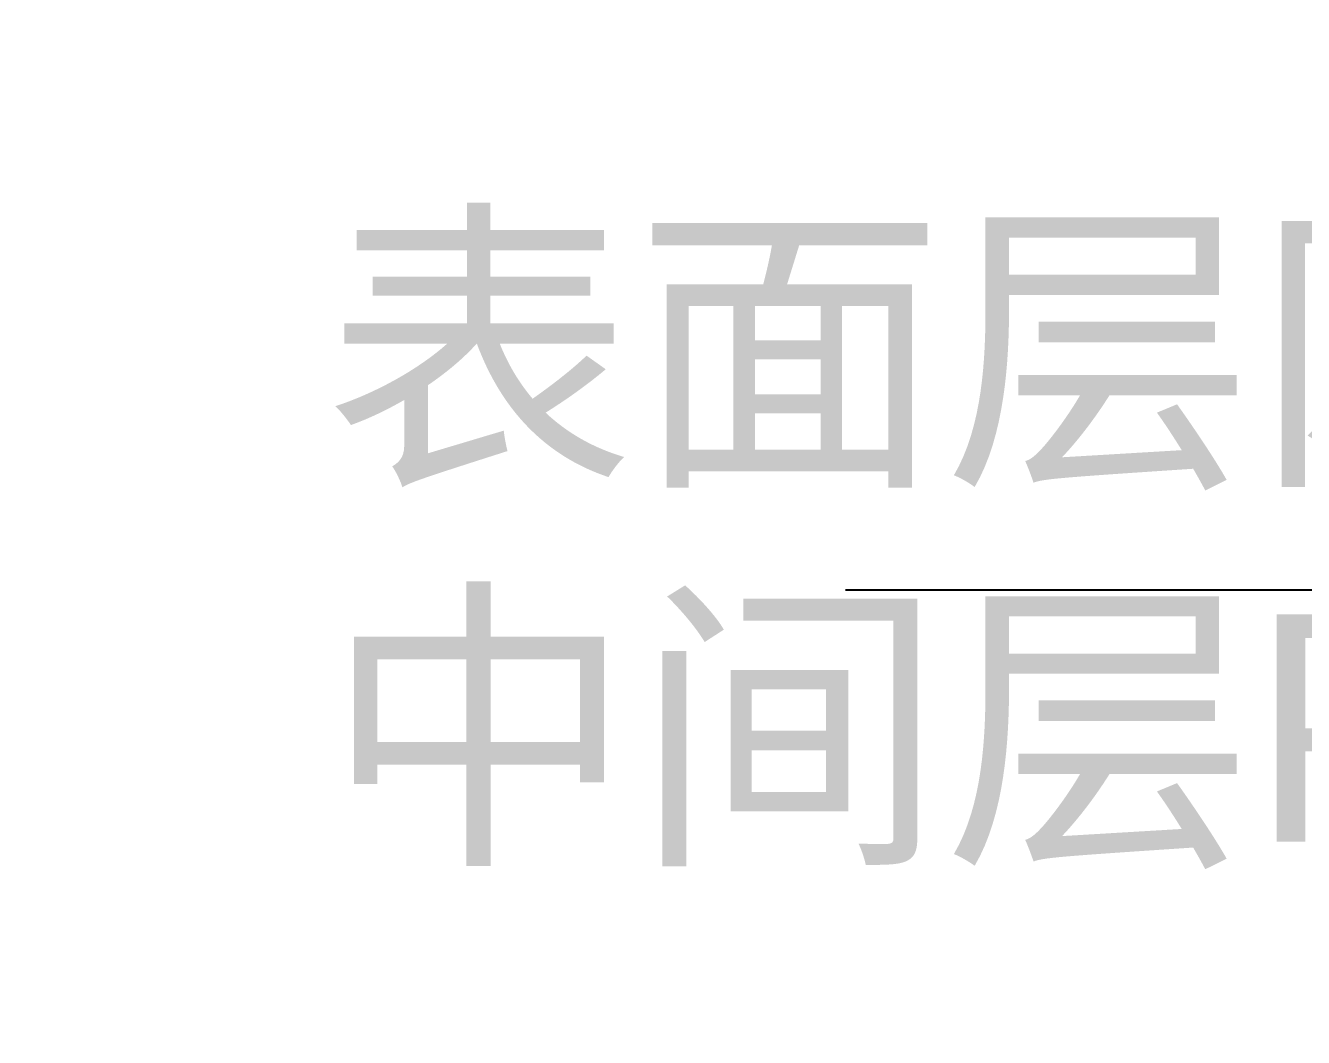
# Model space of a CAD drawing. Header units: millimetres. Extents: x 20905 to 43117, y -15595 to -5301.
# Drawn here: x 22233.98 to 22256.47, y -15151.9 to -15134.08 of the extents above; entities that cross this region are included whole.
import ezdxf

# ---------------------------------------------------------------- set-up
doc = ezdxf.new("R2010")
doc.units = ezdxf.units.MM
doc.header["$LTSCALE"] = 0.2
doc.header["$PDMODE"] = 35
doc.layers.add('DIM', color=4, linetype='Continuous')
doc.styles.add('2', font='')
doc.styles.add('TXT', font='arial.ttf', dxfattribs={"height": 3.5})
doc.styles.add('宋体', font='arial.ttf')
doc.styles.get('2').set_extended_font_data('SimSun')
doc.dimstyles.new('STANDARD$0', dxfattribs={"dimtxt": 1.8, "dimasz": 2, "dimexe": 0.5, "dimexo": 0.6, "dimgap": 0.3, "dimtad": 0, "dimzin": 9, "dimdsep": 46, "dimtxsty": 'TXT', "dimcen": -2, "dimclrd": 256, "dimclre": 256, "dimclrt": 256, "dimadec": 1, "dimazin": 2, "dimtp": 0.2, "dimtm": 0.2, "dimtfac": 0.5, "dimtmove": 0, "dimatfit": 3, "dimfxl": 1, "dimtolj": 2, "dimarcsym": 0})
doc.dimstyles.new('标注1', dxfattribs={"dimscale": 2, "dimtxt": 2, "dimasz": 1.5, "dimexe": 0.6, "dimexo": 0.625, "dimtad": 1, "dimzin": 1, "dimdsep": 46, "dimtxsty": '2', "dimcen": 2.5, "dimclrd": 4, "dimclre": 4, "dimadec": 0, "dimazin": 0, "dimtfac": 1, "dimtmove": 0, "dimatfit": 3, "dimfxl": 1, "dimtolj": 1, "dimtzin": 0, "dimarcsym": 1})

# ---------------------------------------------------------------- blocks, each defined once
blk = doc.blocks.new('*D45')
at = {"layer": 'Defpoints', "color": 0}
for p in [(22248.735, -15114.003), (22194.131, -15123.81), (22253.737, -15123.81)]:
    blk.add_point(p, dxfattribs=at)
at = {"layer": 'DIM', "lineweight": -2}
for p, q in [((22194.131, -15111.503), (22194.131, -15109.003)), ((22248.235, -15114.003), (22192.131, -15114.003)), ((22194.131, -15114.003), (22194.131, -15123.81)), ((22253.237, -15123.81), (22192.131, -15123.81)), ((22194.131, -15126.31), (22194.131, -15151.896))]:
    blk.add_line(p, q, dxfattribs=at)
at = {"layer": 'DIM'}
for points in [[(22193.714, -15111.503), (22194.548, -15111.503), (22194.131, -15114.003)], [(22193.714, -15126.31), (22194.548, -15126.31), (22194.131, -15123.81)]]:
    blk.add_solid(points, dxfattribs=at)
at = {"layer": 'DIM', "insert": (22189.198, -15140.353), "char_height": 6, "attachment_point": 5, "rotation": 90, "style": '宋体'}
blk.add_mtext('\\A2;(9.81)', dxfattribs=at)

msp = doc.modelspace()

# ---------------------------------------------------------------- texts
at = {"layer": 'DIM', "insert": (22239.2384, -15137.7815), "char_height": 4, "width": 72.604559, "attachment_point": 1, "style": '宋体'}
msp.add_mtext('{\\fSimHei|b0|i0|c134|p49;表面层网纹膜\\P中间层PU膜丝印白色字符}', dxfattribs=at)

# ---------------------------------------------------------------- dimensions: what is measured, and where the dimension line sits
at = {"layer": 'DIM'}
dim = msp.add_linear_dim(base=(22194.131, -15123.8097), p1=(22248.7354, -15114.003), p2=(22253.7373, -15123.8097), angle=90, text='(<>)', dimstyle='STANDARD$0', override={"dimtxt": 6, "dimasz": 2.5, "dimexe": 2, "dimexo": 0.5, "dimgap": 1, "dimtad": 1, "dimzin": 0, "dimtxsty": '宋体', "dimaunit": 1, "dimadec": 4, "dimatfit": 0, "dimtvp": 0.928571, "dimarcsym": 2}, dxfattribs=at)
dim.commit()
dim.dimension.update_dxf_attribs({"geometry": '*D45', "text_midpoint": (22189.1978, -15140.3527)})

# ---------------------------------------------------------------- leaders
msp.add_leader([(22293.0334, -15120.7931), (22283.5393, -15144.0224), (22248.4101, -15144.0224)], dimstyle='标注1', override={"dimclrd": 256, "dimclre": 256, "dimtol": 1, "dimtp": 0.2, "dimtm": 0.2}, dxfattribs=at)

doc.saveas('drawing.dxf')
